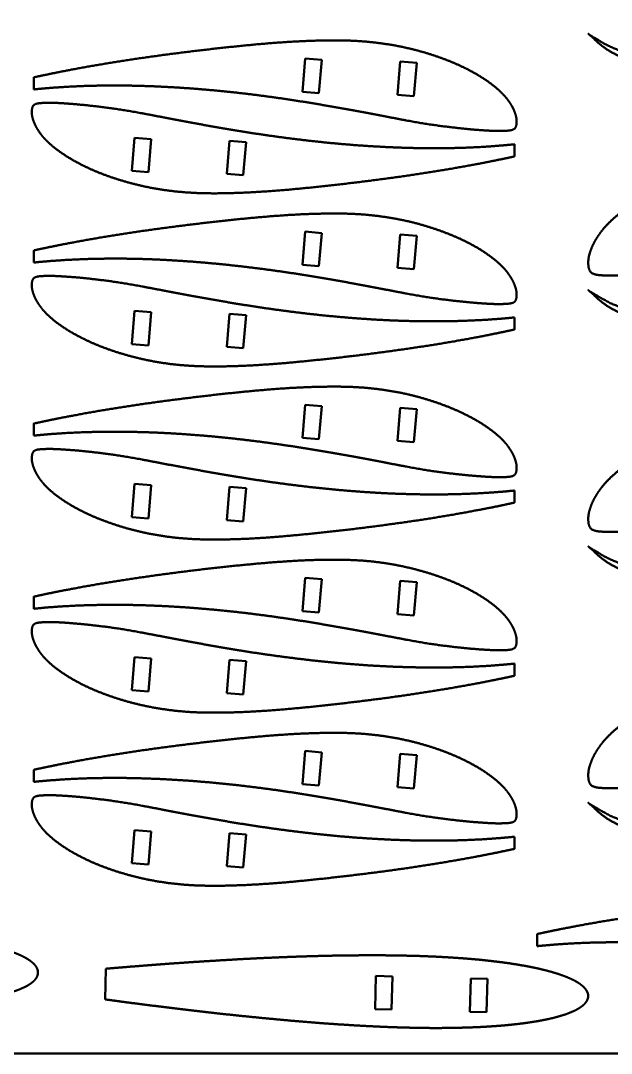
# Model space of a CAD drawing. Header units: inches. Extents: x -3.7 to 31.8, y -0.3 to 62.6.
# Drawn here: x 2.5 to 9.48, y 27.2 to 39.42 of the extents above; entities that cross this region are included whole.
import ezdxf

# ---------------------------------------------------------------- set-up
doc = ezdxf.new("R2010")
doc.units = ezdxf.units.IN
doc.header["$MEASUREMENT"] = 0
doc.layers.add('Visible (ISO)', color=7, linetype='Continuous', lineweight=50)

msp = doc.modelspace()

# ---------------------------------------------------------------- linework, layer by layer
at = {"layer": 'Visible (ISO)'}
for p, q in [((5.861, 38.967), (5.83, 38.575)), ((6.058, 38.951), (5.861, 38.967)), ((6.026, 38.559), (6.058, 38.951)), ((6.985, 38.932), (6.953, 38.54)), ((7.181, 38.916), (6.985, 38.932)), ((7.149, 38.524), (7.181, 38.916)), ((2.654, 38.602), (2.654, 38.745)), ((5.83, 38.575), (6.026, 38.559)), ((6.953, 38.54), (7.149, 38.524)), ((3.843, 38.031), (3.811, 37.639)), ((4.04, 38.015), (3.843, 38.031)), ((4.008, 37.623), (4.04, 38.015)), ((4.967, 37.996), (4.935, 37.604)), ((5.163, 37.98), (4.967, 37.996)), ((5.131, 37.588), (5.163, 37.98)), ((8.338, 37.953), (8.338, 37.81)), ((3.811, 37.639), (4.008, 37.623)), ((4.935, 37.604), (5.131, 37.588)), ((5.861, 36.92), (5.83, 36.527)), ((6.058, 36.904), (5.861, 36.92)), ((6.026, 36.511), (6.058, 36.904)), ((6.985, 36.885), (6.953, 36.493)), ((7.181, 36.869), (6.985, 36.885)), ((7.149, 36.477), (7.181, 36.869)), ((2.654, 36.555), (2.654, 36.698)), ((5.83, 36.527), (6.026, 36.511)), ((6.953, 36.493), (7.149, 36.477)), ((3.843, 35.984), (3.811, 35.591)), ((4.04, 35.968), (3.843, 35.984)), ((4.008, 35.575), (4.04, 35.968)), ((4.967, 35.949), (4.935, 35.557)), ((5.163, 35.933), (4.967, 35.949)), ((5.131, 35.541), (5.163, 35.933)), ((8.338, 35.906), (8.338, 35.763)), ((3.811, 35.591), (4.008, 35.575)), ((4.935, 35.557), (5.131, 35.541)), ((5.861, 34.873), (5.83, 34.48)), ((6.058, 34.857), (5.861, 34.873)), ((6.026, 34.464), (6.058, 34.857)), ((6.985, 34.838), (6.953, 34.445)), ((7.181, 34.822), (6.985, 34.838)), ((7.149, 34.429), (7.181, 34.822)), ((2.654, 34.508), (2.654, 34.651)), ((5.83, 34.48), (6.026, 34.464)), ((6.953, 34.445), (7.149, 34.429)), ((3.843, 33.937), (3.811, 33.544)), ((4.04, 33.921), (3.843, 33.937)), ((4.008, 33.528), (4.04, 33.921)), ((4.967, 33.902), (4.935, 33.509)), ((5.163, 33.886), (4.967, 33.902)), ((5.131, 33.494), (5.163, 33.886)), ((8.338, 33.858), (8.338, 33.715)), ((3.811, 33.544), (4.008, 33.528)), ((4.935, 33.509), (5.131, 33.494)), ((5.861, 32.825), (5.83, 32.433)), ((6.058, 32.809), (5.861, 32.825)), ((6.026, 32.417), (6.058, 32.809)), ((6.985, 32.791), (6.953, 32.398)), ((7.181, 32.775), (6.985, 32.791)), ((7.149, 32.382), (7.181, 32.775)), ((2.654, 32.46), (2.654, 32.604)), ((5.83, 32.433), (6.026, 32.417)), ((6.953, 32.398), (7.149, 32.382)), ((3.843, 31.889), (3.811, 31.497)), ((4.04, 31.873), (3.843, 31.889)), ((4.008, 31.481), (4.04, 31.873)), ((4.967, 31.855), (4.935, 31.462)), ((5.163, 31.839), (4.967, 31.855)), ((5.131, 31.446), (5.163, 31.839)), ((8.338, 31.811), (8.338, 31.668)), ((3.811, 31.497), (4.008, 31.481)), ((4.935, 31.462), (5.131, 31.446)), ((5.861, 30.778), (5.83, 30.386)), ((6.058, 30.762), (5.861, 30.778)), ((6.026, 30.37), (6.058, 30.762)), ((6.985, 30.743), (6.953, 30.351)), ((7.181, 30.727), (6.985, 30.743)), ((7.149, 30.335), (7.181, 30.727)), ((2.654, 30.413), (2.654, 30.556)), ((5.83, 30.386), (6.026, 30.37)), ((6.953, 30.351), (7.149, 30.335)), ((3.843, 29.842), (3.811, 29.45)), ((4.04, 29.826), (3.843, 29.842)), ((4.008, 29.434), (4.04, 29.826)), ((4.967, 29.807), (4.935, 29.415)), ((5.163, 29.791), (4.967, 29.807)), ((5.131, 29.399), (5.163, 29.791)), ((8.338, 29.764), (8.338, 29.621)), ((3.811, 29.45), (4.008, 29.434)), ((4.935, 29.415), (5.131, 29.399)), ((8.606, 28.47), (8.606, 28.613)), ((3.497, 27.84), (3.506, 28.203)), ((6.698, 28.117), (6.689, 27.724)), ((6.895, 28.112), (6.698, 28.117)), ((6.885, 27.719), (6.895, 28.112)), ((7.821, 28.089), (7.811, 27.695)), ((8.018, 28.084), (7.821, 28.089)), ((8.008, 27.69), (8.018, 28.084)), ((6.689, 27.724), (6.885, 27.719)), ((7.811, 27.695), (8.008, 27.69)), ((-3.674, 27.202), (31.759, 27.202))]:
    msp.add_line(p, q, dxfattribs=at)
for points, degree, knots in [([(9.209, 39.259), (9.209, 39.26), (9.22, 39.252), (9.279, 39.212), (9.28, 39.217), (9.464, 39.1), (9.546, 39.08), (9.804, 38.968), (10.022, 38.923), (10.337, 38.842), (10.66, 38.791), (11.033, 38.738), (11.427, 38.702), (11.849, 38.677), (12.289, 38.666), (12.743, 38.668), (13.206, 38.684), (13.674, 38.712), (14.14, 38.751), (14.601, 38.802), (15.052, 38.86), (15.489, 38.925), (15.909, 38.994), (16.307, 39.065), (16.682, 39.136), (17.031, 39.202), (17.353, 39.264), (17.647, 39.314), (17.917, 39.349), (18.162, 39.376), (18.379, 39.397), (18.568, 39.409), (18.725, 39.418), (18.857, 39.414), (18.958, 39.409), (19.037, 39.386), (19.05, 39.309), (19.056, 39.233), (19.036, 39.145), (19.002, 39.054), (18.947, 38.957), (18.874, 38.858), (18.779, 38.759), (18.663, 38.662), (18.528, 38.564), (18.373, 38.469), (18.201, 38.377), (18.01, 38.29), (17.803, 38.21), (17.579, 38.136), (17.341, 38.07), (17.089, 38.014), (16.823, 37.971), (16.543, 37.941), (16.249, 37.926), (15.94, 37.926), (15.617, 37.934), (15.282, 37.952), (14.937, 37.978), (14.583, 38.011), (14.223, 38.048), (13.859, 38.089), (13.495, 38.134), (13.134, 38.182), (12.778, 38.233), (12.429, 38.287), (12.09, 38.344), (11.763, 38.403), (11.449, 38.464), (11.151, 38.527), (10.87, 38.59), (10.609, 38.654), (10.367, 38.719), (10.149, 38.782), (9.951, 38.847), (9.782, 38.907), (9.628, 38.971), (9.514, 39.023), (9.401, 39.09), (9.354, 39.133), (9.265, 39.207), (9.26, 39.221), (9.218, 39.252), (9.209, 39.259), (9.209, 39.259)], 5, [-1, -1, -1, -1, -1, -1, -0.993452, -0.98756, -0.979253, -0.969034, -0.957285, -0.944279, -0.930259, -0.915409, -0.899867, -0.88375, -0.867165, -0.850213, -0.83299, -0.81559, -0.798102, -0.780614, -0.76321, -0.745973, -0.728985, -0.712325, -0.696073, -0.680307, -0.665097, -0.650486, -0.636501, -0.623172, -0.610538, -0.59865, -0.587609, -0.577556, -0.568651, -0.560737, -0.553486, -0.546561, -0.539588, -0.532169, -0.524204, -0.515739, -0.506781, -0.497336, -0.48741, -0.477009, -0.466145, -0.454854, -0.443167, -0.431115, -0.418729, -0.406034, -0.393048, -0.379774, -0.3662, -0.352315, -0.338113, -0.3236, -0.308799, -0.293754, -0.278514, -0.263136, -0.247678, -0.232202, -0.216768, -0.201431, -0.186243, -0.171254, -0.156512, -0.142066, -0.127966, -0.114263, -0.10101, -0.08826, -0.07607, -0.0645, -0.053614, -0.043466, -0.034068, -0.025421, -0.017617, -0.010963, -0.00602, 0, 0, 0, 0, 0, 0]), ([(2.654, 38.745), (2.658, 38.746), (2.703, 38.756), (2.793, 38.775), (2.929, 38.803), (3.115, 38.84), (3.351, 38.882), (3.595, 38.923), (3.846, 38.962), (4.103, 38.999), (4.363, 39.033), (4.625, 39.065), (4.886, 39.095), (5.146, 39.122), (5.401, 39.146), (5.649, 39.164), (5.89, 39.177), (6.123, 39.183), (6.346, 39.183), (6.557, 39.172), (6.758, 39.15), (6.95, 39.12), (7.132, 39.079), (7.303, 39.032), (7.464, 38.979), (7.613, 38.921), (7.751, 38.858), (7.875, 38.792), (7.986, 38.724), (8.084, 38.653), (8.167, 38.583), (8.236, 38.512), (8.288, 38.441), (8.328, 38.371), (8.352, 38.305), (8.367, 38.242), (8.362, 38.187), (8.353, 38.132), (8.296, 38.115), (8.223, 38.112), (8.128, 38.109), (8.015, 38.115), (7.879, 38.124), (7.723, 38.139), (7.546, 38.159), (7.352, 38.184), (7.14, 38.219), (6.909, 38.264), (6.657, 38.312), (6.387, 38.363), (6.1, 38.414), (5.798, 38.464), (5.484, 38.511), (5.159, 38.553), (4.827, 38.589), (4.491, 38.617), (4.155, 38.637), (3.821, 38.649), (3.494, 38.65), (3.193, 38.643), (2.962, 38.629), (2.798, 38.616), (2.697, 38.607), (2.654, 38.602)], 5, [-0.8731081, -0.8731081, -0.8731081, -0.8731081, -0.8731081, -0.8731081, -0.8720337, -0.8579336, -0.8434876, -0.8287458, -0.8137565, -0.798569, -0.7832324, -0.7677982, -0.7523222, -0.7368644, -0.7214857, -0.7062462, -0.6912006, -0.6763996, -0.6618868, -0.6476853, -0.6337996, -0.620226, -0.6069521, -0.5939656, -0.5812707, -0.5688847, -0.5568329, -0.545146, -0.5338546, -0.5229915, -0.5125896, -0.5026638, -0.4932193, -0.4842614, -0.4757956, -0.4678314, -0.4604119, -0.4534392, -0.4465144, -0.4392632, -0.4313488, -0.4224439, -0.4123913, -0.4013496, -0.3894624, -0.3768276, -0.3634991, -0.349514, -0.3349027, -0.3196928, -0.3039265, -0.2876747, -0.2710151, -0.2540272, -0.2367904, -0.2193863, -0.2018977, -0.18441, -0.1670099, -0.1497873, -0.1328351, -0.11625, -0.1042927, -0.1042927, -0.1042927, -0.1042927, -0.1042927, -0.1042927]), ([(8.338, 37.81), (8.335, 37.809), (8.29, 37.799), (8.2, 37.78), (8.064, 37.752), (7.877, 37.715), (7.642, 37.673), (7.398, 37.632), (7.147, 37.593), (6.89, 37.556), (6.63, 37.522), (6.368, 37.49), (6.106, 37.46), (5.847, 37.433), (5.592, 37.409), (5.343, 37.391), (5.102, 37.378), (4.87, 37.372), (4.647, 37.372), (4.436, 37.383), (4.234, 37.405), (4.043, 37.435), (3.861, 37.476), (3.689, 37.523), (3.529, 37.576), (3.379, 37.634), (3.242, 37.697), (3.118, 37.763), (3.006, 37.831), (2.909, 37.902), (2.825, 37.972), (2.757, 38.043), (2.705, 38.114), (2.665, 38.184), (2.641, 38.25), (2.626, 38.313), (2.631, 38.368), (2.64, 38.423), (2.697, 38.44), (2.77, 38.443), (2.864, 38.446), (2.978, 38.44), (3.114, 38.431), (3.27, 38.416), (3.446, 38.396), (3.64, 38.371), (3.852, 38.336), (4.084, 38.291), (4.336, 38.243), (4.606, 38.192), (4.892, 38.141), (5.194, 38.091), (5.509, 38.044), (5.834, 38.003), (6.166, 37.966), (6.502, 37.938), (6.838, 37.918), (7.172, 37.906), (7.499, 37.905), (7.8, 37.912), (8.031, 37.926), (8.195, 37.939), (8.296, 37.949), (8.338, 37.953)], 5, [-0.8731081, -0.8731081, -0.8731081, -0.8731081, -0.8731081, -0.8731081, -0.8720337, -0.8579336, -0.8434876, -0.8287458, -0.8137565, -0.798569, -0.7832324, -0.7677982, -0.7523222, -0.7368644, -0.7214857, -0.7062462, -0.6912006, -0.6763996, -0.6618868, -0.6476853, -0.6337996, -0.620226, -0.6069521, -0.5939656, -0.5812707, -0.5688847, -0.5568329, -0.545146, -0.5338546, -0.5229915, -0.5125896, -0.5026638, -0.4932193, -0.4842614, -0.4757956, -0.4678314, -0.4604119, -0.4534392, -0.4465144, -0.4392632, -0.4313488, -0.4224439, -0.4123913, -0.4013496, -0.3894624, -0.3768276, -0.3634991, -0.349514, -0.3349027, -0.3196928, -0.3039265, -0.2876747, -0.2710151, -0.2540272, -0.2367904, -0.2193863, -0.2018977, -0.18441, -0.1670099, -0.1497873, -0.1328351, -0.11625, -0.1042927, -0.1042927, -0.1042927, -0.1042927, -0.1042927, -0.1042927]), ([(19.053, 36.556), (19.053, 36.555), (19.041, 36.563), (18.982, 36.603), (18.982, 36.598), (18.798, 36.715), (18.716, 36.735), (18.457, 36.847), (18.24, 36.892), (17.925, 36.973), (17.602, 37.024), (17.228, 37.077), (16.834, 37.113), (16.412, 37.138), (15.973, 37.149), (15.518, 37.147), (15.055, 37.131), (14.588, 37.103), (14.121, 37.064), (13.661, 37.013), (13.209, 36.955), (12.772, 36.89), (12.353, 36.821), (11.954, 36.75), (11.579, 36.679), (11.23, 36.613), (10.908, 36.551), (10.614, 36.501), (10.344, 36.466), (10.1, 36.439), (9.883, 36.418), (9.694, 36.406), (9.536, 36.397), (9.405, 36.401), (9.304, 36.406), (9.224, 36.429), (9.211, 36.506), (9.205, 36.582), (9.226, 36.67), (9.26, 36.761), (9.315, 36.858), (9.387, 36.957), (9.482, 37.056), (9.598, 37.153), (9.733, 37.251), (9.888, 37.346), (10.061, 37.438), (10.251, 37.525), (10.459, 37.605), (10.682, 37.679), (10.921, 37.745), (11.172, 37.801), (11.439, 37.844), (11.718, 37.874), (12.012, 37.889), (12.322, 37.889), (12.645, 37.881), (12.979, 37.863), (13.325, 37.837), (13.679, 37.804), (14.039, 37.767), (14.402, 37.726), (14.766, 37.681), (15.127, 37.633), (15.484, 37.582), (15.832, 37.528), (16.171, 37.471), (16.499, 37.412), (16.812, 37.351), (17.11, 37.288), (17.391, 37.225), (17.653, 37.161), (17.894, 37.096), (18.112, 37.033), (18.31, 36.968), (18.479, 36.908), (18.633, 36.844), (18.747, 36.792), (18.86, 36.725), (18.908, 36.682), (18.997, 36.608), (19.002, 36.594), (19.043, 36.563), (19.053, 36.556), (19.053, 36.556)], 5, [-1, -1, -1, -1, -1, -1, -0.993452, -0.98756, -0.979253, -0.969034, -0.957285, -0.944279, -0.930259, -0.915409, -0.899867, -0.88375, -0.867165, -0.850213, -0.83299, -0.81559, -0.798102, -0.780614, -0.76321, -0.745973, -0.728985, -0.712325, -0.696073, -0.680307, -0.665097, -0.650486, -0.636501, -0.623172, -0.610538, -0.59865, -0.587609, -0.577556, -0.568651, -0.560737, -0.553486, -0.546561, -0.539588, -0.532169, -0.524204, -0.515739, -0.506781, -0.497336, -0.48741, -0.477009, -0.466145, -0.454854, -0.443167, -0.431115, -0.418729, -0.406034, -0.393048, -0.379774, -0.3662, -0.352315, -0.338113, -0.3236, -0.308799, -0.293754, -0.278514, -0.263136, -0.247678, -0.232202, -0.216768, -0.201431, -0.186243, -0.171254, -0.156512, -0.142066, -0.127966, -0.114263, -0.10101, -0.08826, -0.07607, -0.0645, -0.053614, -0.043466, -0.034068, -0.025421, -0.017617, -0.010963, -0.00602, 0, 0, 0, 0, 0, 0]), ([(2.654, 36.698), (2.658, 36.699), (2.703, 36.709), (2.793, 36.728), (2.929, 36.756), (3.115, 36.793), (3.351, 36.835), (3.595, 36.876), (3.846, 36.915), (4.103, 36.952), (4.363, 36.986), (4.625, 37.018), (4.886, 37.048), (5.146, 37.075), (5.401, 37.098), (5.649, 37.117), (5.89, 37.13), (6.123, 37.135), (6.346, 37.136), (6.557, 37.125), (6.758, 37.103), (6.95, 37.072), (7.132, 37.032), (7.303, 36.985), (7.464, 36.931), (7.613, 36.873), (7.751, 36.811), (7.875, 36.745), (7.986, 36.677), (8.084, 36.606), (8.167, 36.536), (8.236, 36.465), (8.288, 36.393), (8.328, 36.323), (8.352, 36.258), (8.367, 36.194), (8.362, 36.14), (8.353, 36.085), (8.296, 36.068), (8.223, 36.065), (8.128, 36.061), (8.015, 36.068), (7.879, 36.076), (7.723, 36.092), (7.546, 36.111), (7.352, 36.136), (7.14, 36.172), (6.909, 36.217), (6.657, 36.265), (6.387, 36.316), (6.1, 36.367), (5.798, 36.417), (5.484, 36.463), (5.159, 36.505), (4.827, 36.541), (4.491, 36.57), (4.155, 36.59), (3.821, 36.602), (3.494, 36.603), (3.193, 36.595), (2.962, 36.582), (2.798, 36.569), (2.697, 36.559), (2.654, 36.555)], 5, [-0.8731081, -0.8731081, -0.8731081, -0.8731081, -0.8731081, -0.8731081, -0.8720337, -0.8579336, -0.8434876, -0.8287458, -0.8137565, -0.798569, -0.7832324, -0.7677982, -0.7523222, -0.7368644, -0.7214857, -0.7062462, -0.6912006, -0.6763996, -0.6618868, -0.6476853, -0.6337996, -0.620226, -0.6069521, -0.5939656, -0.5812707, -0.5688847, -0.5568329, -0.545146, -0.5338546, -0.5229915, -0.5125896, -0.5026638, -0.4932193, -0.4842614, -0.4757956, -0.4678314, -0.4604119, -0.4534392, -0.4465144, -0.4392632, -0.4313488, -0.4224439, -0.4123913, -0.4013496, -0.3894624, -0.3768276, -0.3634991, -0.349514, -0.3349027, -0.3196928, -0.3039265, -0.2876747, -0.2710151, -0.2540272, -0.2367904, -0.2193863, -0.2018977, -0.18441, -0.1670099, -0.1497873, -0.1328351, -0.11625, -0.1042927, -0.1042927, -0.1042927, -0.1042927, -0.1042927, -0.1042927]), ([(8.338, 35.763), (8.335, 35.762), (8.29, 35.752), (8.2, 35.733), (8.064, 35.704), (7.877, 35.668), (7.642, 35.625), (7.398, 35.584), (7.147, 35.546), (6.89, 35.509), (6.63, 35.474), (6.368, 35.442), (6.106, 35.413), (5.847, 35.386), (5.592, 35.362), (5.343, 35.344), (5.102, 35.33), (4.87, 35.325), (4.647, 35.325), (4.436, 35.335), (4.234, 35.357), (4.043, 35.388), (3.861, 35.429), (3.689, 35.476), (3.529, 35.529), (3.379, 35.587), (3.242, 35.65), (3.118, 35.716), (3.006, 35.784), (2.909, 35.854), (2.825, 35.925), (2.757, 35.996), (2.705, 36.067), (2.665, 36.137), (2.641, 36.203), (2.626, 36.266), (2.631, 36.321), (2.64, 36.376), (2.697, 36.393), (2.77, 36.396), (2.864, 36.399), (2.978, 36.392), (3.114, 36.384), (3.27, 36.369), (3.446, 36.349), (3.64, 36.324), (3.852, 36.288), (4.084, 36.243), (4.336, 36.196), (4.606, 36.145), (4.892, 36.094), (5.194, 36.044), (5.509, 35.997), (5.834, 35.955), (6.166, 35.919), (6.502, 35.891), (6.838, 35.87), (7.172, 35.859), (7.499, 35.858), (7.8, 35.865), (8.031, 35.879), (8.195, 35.891), (8.296, 35.901), (8.338, 35.906)], 5, [-0.8731081, -0.8731081, -0.8731081, -0.8731081, -0.8731081, -0.8731081, -0.8720337, -0.8579336, -0.8434876, -0.8287458, -0.8137565, -0.798569, -0.7832324, -0.7677982, -0.7523222, -0.7368644, -0.7214857, -0.7062462, -0.6912006, -0.6763996, -0.6618868, -0.6476853, -0.6337996, -0.620226, -0.6069521, -0.5939656, -0.5812707, -0.5688847, -0.5568329, -0.545146, -0.5338546, -0.5229915, -0.5125896, -0.5026638, -0.4932193, -0.4842614, -0.4757956, -0.4678314, -0.4604119, -0.4534392, -0.4465144, -0.4392632, -0.4313488, -0.4224439, -0.4123913, -0.4013496, -0.3894624, -0.3768276, -0.3634991, -0.349514, -0.3349027, -0.3196928, -0.3039265, -0.2876747, -0.2710151, -0.2540272, -0.2367904, -0.2193863, -0.2018977, -0.18441, -0.1670099, -0.1497873, -0.1328351, -0.11625, -0.1042927, -0.1042927, -0.1042927, -0.1042927, -0.1042927, -0.1042927]), ([(9.209, 36.228), (9.209, 36.228), (9.22, 36.22), (9.279, 36.181), (9.28, 36.186), (9.464, 36.069), (9.546, 36.048), (9.804, 35.937), (10.022, 35.891), (10.337, 35.81), (10.66, 35.759), (11.033, 35.706), (11.427, 35.671), (11.849, 35.645), (12.289, 35.635), (12.743, 35.637), (13.206, 35.652), (13.674, 35.68), (14.14, 35.72), (14.601, 35.77), (15.052, 35.828), (15.489, 35.893), (15.909, 35.963), (16.307, 36.033), (16.682, 36.104), (17.031, 36.17), (17.353, 36.233), (17.647, 36.283), (17.917, 36.317), (18.162, 36.345), (18.379, 36.366), (18.568, 36.377), (18.725, 36.387), (18.857, 36.382), (18.958, 36.378), (19.037, 36.354), (19.05, 36.278), (19.056, 36.202), (19.036, 36.114), (19.002, 36.023), (18.947, 35.926), (18.874, 35.826), (18.779, 35.728), (18.663, 35.63), (18.528, 35.532), (18.373, 35.437), (18.201, 35.346), (18.01, 35.259), (17.803, 35.178), (17.579, 35.104), (17.341, 35.039), (17.089, 34.983), (16.823, 34.94), (16.543, 34.909), (16.249, 34.895), (15.94, 34.895), (15.617, 34.902), (15.282, 34.921), (14.937, 34.946), (14.583, 34.979), (14.223, 35.016), (13.859, 35.058), (13.495, 35.102), (13.134, 35.15), (12.778, 35.201), (12.429, 35.255), (12.09, 35.312), (11.763, 35.371), (11.449, 35.433), (11.151, 35.495), (10.87, 35.559), (10.609, 35.623), (10.367, 35.688), (10.149, 35.751), (9.951, 35.815), (9.782, 35.875), (9.628, 35.94), (9.514, 35.991), (9.401, 36.059), (9.354, 36.101), (9.265, 36.176), (9.26, 36.189), (9.218, 36.221), (9.209, 36.228), (9.209, 36.228)], 5, [-1, -1, -1, -1, -1, -1, -0.993452, -0.98756, -0.979253, -0.969034, -0.957285, -0.944279, -0.930259, -0.915409, -0.899867, -0.88375, -0.867165, -0.850213, -0.83299, -0.81559, -0.798102, -0.780614, -0.76321, -0.745973, -0.728985, -0.712325, -0.696073, -0.680307, -0.665097, -0.650486, -0.636501, -0.623172, -0.610538, -0.59865, -0.587609, -0.577556, -0.568651, -0.560737, -0.553486, -0.546561, -0.539588, -0.532169, -0.524204, -0.515739, -0.506781, -0.497336, -0.48741, -0.477009, -0.466145, -0.454854, -0.443167, -0.431115, -0.418729, -0.406034, -0.393048, -0.379774, -0.3662, -0.352315, -0.338113, -0.3236, -0.308799, -0.293754, -0.278514, -0.263136, -0.247678, -0.232202, -0.216768, -0.201431, -0.186243, -0.171254, -0.156512, -0.142066, -0.127966, -0.114263, -0.10101, -0.08826, -0.07607, -0.0645, -0.053614, -0.043466, -0.034068, -0.025421, -0.017617, -0.010963, -0.00602, 0, 0, 0, 0, 0, 0]), ([(2.654, 34.651), (2.658, 34.651), (2.703, 34.661), (2.793, 34.681), (2.929, 34.709), (3.115, 34.745), (3.351, 34.788), (3.595, 34.829), (3.846, 34.868), (4.103, 34.905), (4.363, 34.939), (4.625, 34.971), (4.886, 35.001), (5.146, 35.028), (5.401, 35.051), (5.649, 35.07), (5.89, 35.083), (6.123, 35.088), (6.346, 35.088), (6.557, 35.078), (6.758, 35.056), (6.95, 35.025), (7.132, 34.985), (7.303, 34.938), (7.464, 34.884), (7.613, 34.826), (7.751, 34.763), (7.875, 34.698), (7.986, 34.629), (8.084, 34.559), (8.167, 34.489), (8.236, 34.418), (8.288, 34.346), (8.328, 34.276), (8.352, 34.211), (8.367, 34.147), (8.362, 34.093), (8.353, 34.038), (8.296, 34.02), (8.223, 34.017), (8.128, 34.014), (8.015, 34.021), (7.879, 34.029), (7.723, 34.045), (7.546, 34.064), (7.352, 34.089), (7.14, 34.125), (6.909, 34.17), (6.657, 34.218), (6.387, 34.269), (6.1, 34.32), (5.798, 34.369), (5.484, 34.416), (5.159, 34.458), (4.827, 34.494), (4.491, 34.523), (4.155, 34.543), (3.821, 34.554), (3.494, 34.556), (3.193, 34.548), (2.962, 34.535), (2.798, 34.522), (2.697, 34.512), (2.654, 34.508)], 5, [-0.8731081, -0.8731081, -0.8731081, -0.8731081, -0.8731081, -0.8731081, -0.8720337, -0.8579336, -0.8434876, -0.8287458, -0.8137565, -0.798569, -0.7832324, -0.7677982, -0.7523222, -0.7368644, -0.7214857, -0.7062462, -0.6912006, -0.6763996, -0.6618868, -0.6476853, -0.6337996, -0.620226, -0.6069521, -0.5939656, -0.5812707, -0.5688847, -0.5568329, -0.545146, -0.5338546, -0.5229915, -0.5125896, -0.5026638, -0.4932193, -0.4842614, -0.4757956, -0.4678314, -0.4604119, -0.4534392, -0.4465144, -0.4392632, -0.4313488, -0.4224439, -0.4123913, -0.4013496, -0.3894624, -0.3768276, -0.3634991, -0.349514, -0.3349027, -0.3196928, -0.3039265, -0.2876747, -0.2710151, -0.2540272, -0.2367904, -0.2193863, -0.2018977, -0.18441, -0.1670099, -0.1497873, -0.1328351, -0.11625, -0.1042927, -0.1042927, -0.1042927, -0.1042927, -0.1042927, -0.1042927]), ([(19.053, 33.524), (19.053, 33.524), (19.041, 33.532), (18.982, 33.571), (18.982, 33.566), (18.798, 33.683), (18.716, 33.704), (18.457, 33.815), (18.24, 33.861), (17.925, 33.942), (17.602, 33.993), (17.228, 34.046), (16.834, 34.081), (16.412, 34.107), (15.973, 34.117), (15.518, 34.115), (15.055, 34.1), (14.588, 34.072), (14.121, 34.032), (13.661, 33.982), (13.209, 33.924), (12.772, 33.859), (12.353, 33.789), (11.954, 33.719), (11.579, 33.648), (11.23, 33.582), (10.908, 33.519), (10.614, 33.469), (10.344, 33.435), (10.1, 33.407), (9.883, 33.386), (9.694, 33.375), (9.536, 33.365), (9.405, 33.37), (9.304, 33.374), (9.224, 33.398), (9.211, 33.474), (9.205, 33.55), (9.226, 33.638), (9.26, 33.729), (9.315, 33.826), (9.387, 33.926), (9.482, 34.024), (9.598, 34.122), (9.733, 34.22), (9.888, 34.315), (10.061, 34.406), (10.251, 34.493), (10.459, 34.574), (10.682, 34.648), (10.921, 34.713), (11.172, 34.769), (11.439, 34.812), (11.718, 34.843), (12.012, 34.857), (12.322, 34.857), (12.645, 34.85), (12.979, 34.831), (13.325, 34.806), (13.679, 34.773), (14.039, 34.736), (14.402, 34.694), (14.766, 34.65), (15.127, 34.602), (15.484, 34.551), (15.832, 34.497), (16.171, 34.44), (16.499, 34.381), (16.812, 34.319), (17.11, 34.257), (17.391, 34.193), (17.653, 34.129), (17.894, 34.064), (18.112, 34.001), (18.31, 33.937), (18.479, 33.877), (18.633, 33.812), (18.747, 33.761), (18.86, 33.693), (18.908, 33.651), (18.997, 33.576), (19.002, 33.563), (19.043, 33.531), (19.053, 33.524), (19.053, 33.524)], 5, [-1, -1, -1, -1, -1, -1, -0.993452, -0.98756, -0.979253, -0.969034, -0.957285, -0.944279, -0.930259, -0.915409, -0.899867, -0.88375, -0.867165, -0.850213, -0.83299, -0.81559, -0.798102, -0.780614, -0.76321, -0.745973, -0.728985, -0.712325, -0.696073, -0.680307, -0.665097, -0.650486, -0.636501, -0.623172, -0.610538, -0.59865, -0.587609, -0.577556, -0.568651, -0.560737, -0.553486, -0.546561, -0.539588, -0.532169, -0.524204, -0.515739, -0.506781, -0.497336, -0.48741, -0.477009, -0.466145, -0.454854, -0.443167, -0.431115, -0.418729, -0.406034, -0.393048, -0.379774, -0.3662, -0.352315, -0.338113, -0.3236, -0.308799, -0.293754, -0.278514, -0.263136, -0.247678, -0.232202, -0.216768, -0.201431, -0.186243, -0.171254, -0.156512, -0.142066, -0.127966, -0.114263, -0.10101, -0.08826, -0.07607, -0.0645, -0.053614, -0.043466, -0.034068, -0.025421, -0.017617, -0.010963, -0.00602, 0, 0, 0, 0, 0, 0]), ([(8.338, 33.715), (8.335, 33.715), (8.29, 33.705), (8.2, 33.685), (8.064, 33.657), (7.877, 33.621), (7.642, 33.578), (7.398, 33.537), (7.147, 33.498), (6.89, 33.462), (6.63, 33.427), (6.368, 33.395), (6.106, 33.365), (5.847, 33.339), (5.592, 33.315), (5.343, 33.296), (5.102, 33.283), (4.87, 33.278), (4.647, 33.278), (4.436, 33.288), (4.234, 33.31), (4.043, 33.341), (3.861, 33.381), (3.689, 33.429), (3.529, 33.482), (3.379, 33.54), (3.242, 33.603), (3.118, 33.668), (3.006, 33.737), (2.909, 33.807), (2.825, 33.877), (2.757, 33.948), (2.705, 34.02), (2.665, 34.09), (2.641, 34.156), (2.626, 34.219), (2.631, 34.273), (2.64, 34.329), (2.697, 34.346), (2.77, 34.349), (2.864, 34.352), (2.978, 34.345), (3.114, 34.337), (3.27, 34.322), (3.446, 34.302), (3.64, 34.277), (3.852, 34.241), (4.084, 34.196), (4.336, 34.148), (4.606, 34.098), (4.892, 34.047), (5.194, 33.997), (5.509, 33.95), (5.834, 33.908), (6.166, 33.872), (6.502, 33.843), (6.838, 33.823), (7.172, 33.812), (7.499, 33.81), (7.8, 33.818), (8.031, 33.831), (8.195, 33.844), (8.296, 33.854), (8.338, 33.858)], 5, [-0.8731081, -0.8731081, -0.8731081, -0.8731081, -0.8731081, -0.8731081, -0.8720337, -0.8579336, -0.8434876, -0.8287458, -0.8137565, -0.798569, -0.7832324, -0.7677982, -0.7523222, -0.7368644, -0.7214857, -0.7062462, -0.6912006, -0.6763996, -0.6618868, -0.6476853, -0.6337996, -0.620226, -0.6069521, -0.5939656, -0.5812707, -0.5688847, -0.5568329, -0.545146, -0.5338546, -0.5229915, -0.5125896, -0.5026638, -0.4932193, -0.4842614, -0.4757956, -0.4678314, -0.4604119, -0.4534392, -0.4465144, -0.4392632, -0.4313488, -0.4224439, -0.4123913, -0.4013496, -0.3894624, -0.3768276, -0.3634991, -0.349514, -0.3349027, -0.3196928, -0.3039265, -0.2876747, -0.2710151, -0.2540272, -0.2367904, -0.2193863, -0.2018977, -0.18441, -0.1670099, -0.1497873, -0.1328351, -0.11625, -0.1042927, -0.1042927, -0.1042927, -0.1042927, -0.1042927, -0.1042927]), ([(9.209, 33.196), (9.209, 33.197), (9.22, 33.189), (9.279, 33.149), (9.28, 33.154), (9.464, 33.037), (9.546, 33.017), (9.804, 32.905), (10.022, 32.86), (10.337, 32.779), (10.66, 32.728), (11.033, 32.675), (11.427, 32.639), (11.849, 32.614), (12.289, 32.603), (12.743, 32.605), (13.206, 32.621), (13.674, 32.649), (14.14, 32.688), (14.601, 32.739), (15.052, 32.797), (15.489, 32.862), (15.909, 32.931), (16.307, 33.002), (16.682, 33.073), (17.031, 33.139), (17.353, 33.201), (17.647, 33.251), (17.917, 33.286), (18.162, 33.313), (18.379, 33.334), (18.568, 33.346), (18.725, 33.355), (18.857, 33.351), (18.958, 33.346), (19.037, 33.323), (19.05, 33.246), (19.056, 33.17), (19.036, 33.082), (19.002, 32.991), (18.947, 32.894), (18.874, 32.795), (18.779, 32.696), (18.663, 32.599), (18.528, 32.501), (18.373, 32.406), (18.201, 32.314), (18.01, 32.227), (17.803, 32.147), (17.579, 32.073), (17.341, 32.007), (17.089, 31.951), (16.823, 31.908), (16.543, 31.878), (16.249, 31.863), (15.94, 31.863), (15.617, 31.871), (15.282, 31.889), (14.937, 31.915), (14.583, 31.948), (14.223, 31.985), (13.859, 32.026), (13.495, 32.071), (13.134, 32.119), (12.778, 32.17), (12.429, 32.224), (12.09, 32.281), (11.763, 32.34), (11.449, 32.401), (11.151, 32.464), (10.87, 32.527), (10.609, 32.591), (10.367, 32.656), (10.149, 32.719), (9.951, 32.784), (9.782, 32.844), (9.628, 32.908), (9.514, 32.96), (9.401, 33.027), (9.354, 33.07), (9.265, 33.144), (9.26, 33.158), (9.218, 33.189), (9.209, 33.196), (9.209, 33.196)], 5, [-1, -1, -1, -1, -1, -1, -0.993452, -0.98756, -0.979253, -0.969034, -0.957285, -0.944279, -0.930259, -0.915409, -0.899867, -0.88375, -0.867165, -0.850213, -0.83299, -0.81559, -0.798102, -0.780614, -0.76321, -0.745973, -0.728985, -0.712325, -0.696073, -0.680307, -0.665097, -0.650486, -0.636501, -0.623172, -0.610538, -0.59865, -0.587609, -0.577556, -0.568651, -0.560737, -0.553486, -0.546561, -0.539588, -0.532169, -0.524204, -0.515739, -0.506781, -0.497336, -0.48741, -0.477009, -0.466145, -0.454854, -0.443167, -0.431115, -0.418729, -0.406034, -0.393048, -0.379774, -0.3662, -0.352315, -0.338113, -0.3236, -0.308799, -0.293754, -0.278514, -0.263136, -0.247678, -0.232202, -0.216768, -0.201431, -0.186243, -0.171254, -0.156512, -0.142066, -0.127966, -0.114263, -0.10101, -0.08826, -0.07607, -0.0645, -0.053614, -0.043466, -0.034068, -0.025421, -0.017617, -0.010963, -0.00602, 0, 0, 0, 0, 0, 0]), ([(2.654, 32.604), (2.658, 32.604), (2.703, 32.614), (2.793, 32.634), (2.929, 32.662), (3.115, 32.698), (3.351, 32.741), (3.595, 32.782), (3.846, 32.82), (4.103, 32.857), (4.363, 32.892), (4.625, 32.924), (4.886, 32.954), (5.146, 32.98), (5.401, 33.004), (5.649, 33.022), (5.89, 33.036), (6.123, 33.041), (6.346, 33.041), (6.557, 33.031), (6.758, 33.009), (6.95, 32.978), (7.132, 32.937), (7.303, 32.89), (7.464, 32.837), (7.613, 32.779), (7.751, 32.716), (7.875, 32.65), (7.986, 32.582), (8.084, 32.512), (8.167, 32.441), (8.236, 32.37), (8.288, 32.299), (8.328, 32.229), (8.352, 32.163), (8.367, 32.1), (8.362, 32.045), (8.353, 31.99), (8.296, 31.973), (8.223, 31.97), (8.128, 31.967), (8.015, 31.974), (7.879, 31.982), (7.723, 31.997), (7.546, 32.017), (7.352, 32.042), (7.14, 32.078), (6.909, 32.123), (6.657, 32.17), (6.387, 32.221), (6.1, 32.272), (5.798, 32.322), (5.484, 32.369), (5.159, 32.411), (4.827, 32.447), (4.491, 32.475), (4.155, 32.496), (3.821, 32.507), (3.494, 32.508), (3.193, 32.501), (2.962, 32.488), (2.798, 32.475), (2.697, 32.465), (2.654, 32.46)], 5, [-0.8731081, -0.8731081, -0.8731081, -0.8731081, -0.8731081, -0.8731081, -0.8720337, -0.8579336, -0.8434876, -0.8287458, -0.8137565, -0.798569, -0.7832324, -0.7677982, -0.7523222, -0.7368644, -0.7214857, -0.7062462, -0.6912006, -0.6763996, -0.6618868, -0.6476853, -0.6337996, -0.620226, -0.6069521, -0.5939656, -0.5812707, -0.5688847, -0.5568329, -0.545146, -0.5338546, -0.5229915, -0.5125896, -0.5026638, -0.4932193, -0.4842614, -0.4757956, -0.4678314, -0.4604119, -0.4534392, -0.4465144, -0.4392632, -0.4313488, -0.4224439, -0.4123913, -0.4013496, -0.3894624, -0.3768276, -0.3634991, -0.349514, -0.3349027, -0.3196928, -0.3039265, -0.2876747, -0.2710151, -0.2540272, -0.2367904, -0.2193863, -0.2018977, -0.18441, -0.1670099, -0.1497873, -0.1328351, -0.11625, -0.1042927, -0.1042927, -0.1042927, -0.1042927, -0.1042927, -0.1042927]), ([(8.338, 31.668), (8.335, 31.667), (8.29, 31.657), (8.2, 31.638), (8.064, 31.61), (7.877, 31.573), (7.642, 31.531), (7.398, 31.49), (7.147, 31.451), (6.89, 31.414), (6.63, 31.38), (6.368, 31.348), (6.106, 31.318), (5.847, 31.291), (5.592, 31.268), (5.343, 31.249), (5.102, 31.236), (4.87, 31.231), (4.647, 31.23), (4.436, 31.241), (4.234, 31.263), (4.043, 31.294), (3.861, 31.334), (3.689, 31.381), (3.529, 31.435), (3.379, 31.493), (3.242, 31.555), (3.118, 31.621), (3.006, 31.69), (2.909, 31.76), (2.825, 31.83), (2.757, 31.901), (2.705, 31.973), (2.665, 32.043), (2.641, 32.108), (2.626, 32.172), (2.631, 32.226), (2.64, 32.281), (2.697, 32.298), (2.77, 32.301), (2.864, 32.305), (2.978, 32.298), (3.114, 32.29), (3.27, 32.274), (3.446, 32.255), (3.64, 32.23), (3.852, 32.194), (4.084, 32.149), (4.336, 32.101), (4.606, 32.05), (4.892, 31.999), (5.194, 31.949), (5.509, 31.903), (5.834, 31.861), (6.166, 31.825), (6.502, 31.796), (6.838, 31.776), (7.172, 31.765), (7.499, 31.763), (7.8, 31.771), (8.031, 31.784), (8.195, 31.797), (8.296, 31.807), (8.338, 31.811)], 5, [-0.8731081, -0.8731081, -0.8731081, -0.8731081, -0.8731081, -0.8731081, -0.8720337, -0.8579336, -0.8434876, -0.8287458, -0.8137565, -0.798569, -0.7832324, -0.7677982, -0.7523222, -0.7368644, -0.7214857, -0.7062462, -0.6912006, -0.6763996, -0.6618868, -0.6476853, -0.6337996, -0.620226, -0.6069521, -0.5939656, -0.5812707, -0.5688847, -0.5568329, -0.545146, -0.5338546, -0.5229915, -0.5125896, -0.5026638, -0.4932193, -0.4842614, -0.4757956, -0.4678314, -0.4604119, -0.4534392, -0.4465144, -0.4392632, -0.4313488, -0.4224439, -0.4123913, -0.4013496, -0.3894624, -0.3768276, -0.3634991, -0.349514, -0.3349027, -0.3196928, -0.3039265, -0.2876747, -0.2710151, -0.2540272, -0.2367904, -0.2193863, -0.2018977, -0.18441, -0.1670099, -0.1497873, -0.1328351, -0.11625, -0.1042927, -0.1042927, -0.1042927, -0.1042927, -0.1042927, -0.1042927]), ([(19.053, 30.493), (19.053, 30.492), (19.041, 30.5), (18.982, 30.54), (18.982, 30.535), (18.798, 30.652), (18.716, 30.672), (18.457, 30.784), (18.24, 30.829), (17.925, 30.91), (17.602, 30.961), (17.228, 31.014), (16.834, 31.05), (16.412, 31.075), (15.973, 31.086), (15.518, 31.084), (15.055, 31.068), (14.588, 31.04), (14.121, 31.001), (13.661, 30.95), (13.209, 30.892), (12.772, 30.827), (12.353, 30.758), (11.954, 30.687), (11.579, 30.616), (11.23, 30.55), (10.908, 30.488), (10.614, 30.438), (10.344, 30.403), (10.1, 30.376), (9.883, 30.355), (9.694, 30.343), (9.536, 30.334), (9.405, 30.338), (9.304, 30.343), (9.224, 30.366), (9.211, 30.443), (9.205, 30.519), (9.226, 30.607), (9.26, 30.698), (9.315, 30.795), (9.387, 30.894), (9.482, 30.993), (9.598, 31.09), (9.733, 31.188), (9.888, 31.283), (10.061, 31.375), (10.251, 31.462), (10.459, 31.542), (10.682, 31.616), (10.921, 31.682), (11.172, 31.738), (11.439, 31.781), (11.718, 31.811), (12.012, 31.826), (12.322, 31.826), (12.645, 31.818), (12.979, 31.8), (13.325, 31.774), (13.679, 31.741), (14.039, 31.704), (14.402, 31.663), (14.766, 31.618), (15.127, 31.57), (15.484, 31.519), (15.832, 31.465), (16.171, 31.408), (16.499, 31.349), (16.812, 31.288), (17.11, 31.225), (17.391, 31.162), (17.653, 31.098), (17.894, 31.033), (18.112, 30.97), (18.31, 30.905), (18.479, 30.845), (18.633, 30.781), (18.747, 30.729), (18.86, 30.662), (18.908, 30.619), (18.997, 30.545), (19.002, 30.531), (19.043, 30.5), (19.053, 30.493), (19.053, 30.493)], 5, [-1, -1, -1, -1, -1, -1, -0.993452, -0.98756, -0.979253, -0.969034, -0.957285, -0.944279, -0.930259, -0.915409, -0.899867, -0.88375, -0.867165, -0.850213, -0.83299, -0.81559, -0.798102, -0.780614, -0.76321, -0.745973, -0.728985, -0.712325, -0.696073, -0.680307, -0.665097, -0.650486, -0.636501, -0.623172, -0.610538, -0.59865, -0.587609, -0.577556, -0.568651, -0.560737, -0.553486, -0.546561, -0.539588, -0.532169, -0.524204, -0.515739, -0.506781, -0.497336, -0.48741, -0.477009, -0.466145, -0.454854, -0.443167, -0.431115, -0.418729, -0.406034, -0.393048, -0.379774, -0.3662, -0.352315, -0.338113, -0.3236, -0.308799, -0.293754, -0.278514, -0.263136, -0.247678, -0.232202, -0.216768, -0.201431, -0.186243, -0.171254, -0.156512, -0.142066, -0.127966, -0.114263, -0.10101, -0.08826, -0.07607, -0.0645, -0.053614, -0.043466, -0.034068, -0.025421, -0.017617, -0.010963, -0.00602, 0, 0, 0, 0, 0, 0]), ([(2.654, 30.556), (2.658, 30.557), (2.703, 30.567), (2.793, 30.586), (2.929, 30.614), (3.115, 30.651), (3.351, 30.693), (3.595, 30.734), (3.846, 30.773), (4.103, 30.81), (4.363, 30.844), (4.625, 30.876), (4.886, 30.906), (5.146, 30.933), (5.401, 30.957), (5.649, 30.975), (5.89, 30.988), (6.123, 30.994), (6.346, 30.994), (6.557, 30.983), (6.758, 30.961), (6.95, 30.931), (7.132, 30.89), (7.303, 30.843), (7.464, 30.79), (7.613, 30.732), (7.751, 30.669), (7.875, 30.603), (7.986, 30.535), (8.084, 30.464), (8.167, 30.394), (8.236, 30.323), (8.288, 30.252), (8.328, 30.182), (8.352, 30.116), (8.367, 30.053), (8.362, 29.998), (8.353, 29.943), (8.296, 29.926), (8.223, 29.923), (8.128, 29.92), (8.015, 29.926), (7.879, 29.935), (7.723, 29.95), (7.546, 29.97), (7.352, 29.995), (7.14, 30.03), (6.909, 30.075), (6.657, 30.123), (6.387, 30.174), (6.1, 30.225), (5.798, 30.275), (5.484, 30.322), (5.159, 30.364), (4.827, 30.4), (4.491, 30.428), (4.155, 30.448), (3.821, 30.46), (3.494, 30.461), (3.193, 30.454), (2.962, 30.44), (2.798, 30.427), (2.697, 30.418), (2.654, 30.413)], 5, [-0.8731081, -0.8731081, -0.8731081, -0.8731081, -0.8731081, -0.8731081, -0.8720337, -0.8579336, -0.8434876, -0.8287458, -0.8137565, -0.798569, -0.7832324, -0.7677982, -0.7523222, -0.7368644, -0.7214857, -0.7062462, -0.6912006, -0.6763996, -0.6618868, -0.6476853, -0.6337996, -0.620226, -0.6069521, -0.5939656, -0.5812707, -0.5688847, -0.5568329, -0.545146, -0.5338546, -0.5229915, -0.5125896, -0.5026638, -0.4932193, -0.4842614, -0.4757956, -0.4678314, -0.4604119, -0.4534392, -0.4465144, -0.4392632, -0.4313488, -0.4224439, -0.4123913, -0.4013496, -0.3894624, -0.3768276, -0.3634991, -0.349514, -0.3349027, -0.3196928, -0.3039265, -0.2876747, -0.2710151, -0.2540272, -0.2367904, -0.2193863, -0.2018977, -0.18441, -0.1670099, -0.1497873, -0.1328351, -0.11625, -0.1042927, -0.1042927, -0.1042927, -0.1042927, -0.1042927, -0.1042927]), ([(9.209, 30.165), (9.209, 30.165), (9.22, 30.157), (9.279, 30.118), (9.28, 30.123), (9.464, 30.006), (9.546, 29.985), (9.804, 29.874), (10.022, 29.828), (10.337, 29.747), (10.66, 29.696), (11.033, 29.643), (11.427, 29.608), (11.849, 29.582), (12.289, 29.572), (12.743, 29.574), (13.206, 29.589), (13.674, 29.617), (14.14, 29.657), (14.601, 29.707), (15.052, 29.765), (15.489, 29.83), (15.909, 29.9), (16.307, 29.97), (16.682, 30.041), (17.031, 30.107), (17.353, 30.17), (17.647, 30.22), (17.917, 30.254), (18.162, 30.282), (18.379, 30.303), (18.568, 30.314), (18.725, 30.324), (18.857, 30.319), (18.958, 30.315), (19.037, 30.291), (19.05, 30.215), (19.056, 30.139), (19.036, 30.051), (19.002, 29.96), (18.947, 29.863), (18.874, 29.763), (18.779, 29.665), (18.663, 29.567), (18.528, 29.469), (18.373, 29.374), (18.201, 29.283), (18.01, 29.196), (17.803, 29.115), (17.579, 29.041), (17.341, 28.976), (17.089, 28.92), (16.823, 28.877), (16.543, 28.846), (16.249, 28.832), (15.94, 28.832), (15.617, 28.839), (15.282, 28.858), (14.937, 28.883), (14.583, 28.916), (14.223, 28.953), (13.859, 28.995), (13.495, 29.039), (13.134, 29.087), (12.778, 29.138), (12.429, 29.192), (12.09, 29.249), (11.763, 29.308), (11.449, 29.37), (11.151, 29.432), (10.87, 29.496), (10.609, 29.56), (10.367, 29.625), (10.149, 29.688), (9.951, 29.752), (9.782, 29.812), (9.628, 29.877), (9.514, 29.928), (9.401, 29.996), (9.354, 30.038), (9.265, 30.113), (9.26, 30.126), (9.218, 30.158), (9.209, 30.165), (9.209, 30.165)], 5, [-1, -1, -1, -1, -1, -1, -0.993452, -0.98756, -0.979253, -0.969034, -0.957285, -0.944279, -0.930259, -0.915409, -0.899867, -0.88375, -0.867165, -0.850213, -0.83299, -0.81559, -0.798102, -0.780614, -0.76321, -0.745973, -0.728985, -0.712325, -0.696073, -0.680307, -0.665097, -0.650486, -0.636501, -0.623172, -0.610538, -0.59865, -0.587609, -0.577556, -0.568651, -0.560737, -0.553486, -0.546561, -0.539588, -0.532169, -0.524204, -0.515739, -0.506781, -0.497336, -0.48741, -0.477009, -0.466145, -0.454854, -0.443167, -0.431115, -0.418729, -0.406034, -0.393048, -0.379774, -0.3662, -0.352315, -0.338113, -0.3236, -0.308799, -0.293754, -0.278514, -0.263136, -0.247678, -0.232202, -0.216768, -0.201431, -0.186243, -0.171254, -0.156512, -0.142066, -0.127966, -0.114263, -0.10101, -0.08826, -0.07607, -0.0645, -0.053614, -0.043466, -0.034068, -0.025421, -0.017617, -0.010963, -0.00602, 0, 0, 0, 0, 0, 0]), ([(8.338, 29.621), (8.335, 29.62), (8.29, 29.61), (8.2, 29.591), (8.064, 29.563), (7.877, 29.526), (7.642, 29.484), (7.398, 29.443), (7.147, 29.404), (6.89, 29.367), (6.63, 29.333), (6.368, 29.301), (6.106, 29.271), (5.847, 29.244), (5.592, 29.22), (5.343, 29.202), (5.102, 29.189), (4.87, 29.183), (4.647, 29.183), (4.436, 29.194), (4.234, 29.216), (4.043, 29.246), (3.861, 29.287), (3.689, 29.334), (3.529, 29.387), (3.379, 29.445), (3.242, 29.508), (3.118, 29.574), (3.006, 29.642), (2.909, 29.713), (2.825, 29.783), (2.757, 29.854), (2.705, 29.925), (2.665, 29.995), (2.641, 30.061), (2.626, 30.124), (2.631, 30.179), (2.64, 30.234), (2.697, 30.251), (2.77, 30.254), (2.864, 30.257), (2.978, 30.251), (3.114, 30.242), (3.27, 30.227), (3.446, 30.207), (3.64, 30.182), (3.852, 30.147), (4.084, 30.102), (4.336, 30.054), (4.606, 30.003), (4.892, 29.952), (5.194, 29.902), (5.509, 29.856), (5.834, 29.814), (6.166, 29.777), (6.502, 29.749), (6.838, 29.729), (7.172, 29.717), (7.499, 29.716), (7.8, 29.723), (8.031, 29.737), (8.195, 29.75), (8.296, 29.76), (8.338, 29.764)], 5, [-0.8731081, -0.8731081, -0.8731081, -0.8731081, -0.8731081, -0.8731081, -0.8720337, -0.8579336, -0.8434876, -0.8287458, -0.8137565, -0.798569, -0.7832324, -0.7677982, -0.7523222, -0.7368644, -0.7214857, -0.7062462, -0.6912006, -0.6763996, -0.6618868, -0.6476853, -0.6337996, -0.620226, -0.6069521, -0.5939656, -0.5812707, -0.5688847, -0.5568329, -0.545146, -0.5338546, -0.5229915, -0.5125896, -0.5026638, -0.4932193, -0.4842614, -0.4757956, -0.4678314, -0.4604119, -0.4534392, -0.4465144, -0.4392632, -0.4313488, -0.4224439, -0.4123913, -0.4013496, -0.3894624, -0.3768276, -0.3634991, -0.349514, -0.3349027, -0.3196928, -0.3039265, -0.2876747, -0.2710151, -0.2540272, -0.2367904, -0.2193863, -0.2018977, -0.18441, -0.1670099, -0.1497873, -0.1328351, -0.11625, -0.1042927, -0.1042927, -0.1042927, -0.1042927, -0.1042927, -0.1042927]), ([(8.606, 28.613), (8.609, 28.614), (8.655, 28.624), (8.745, 28.643), (8.881, 28.671), (9.067, 28.708), (9.303, 28.75), (9.547, 28.791), (9.798, 28.83), (10.055, 28.867), (10.315, 28.901), (10.577, 28.933), (10.838, 28.963), (11.098, 28.99), (11.352, 29.013), (11.601, 29.032), (11.842, 29.045), (12.075, 29.05), (12.297, 29.051), (12.509, 29.04), (12.71, 29.018), (12.902, 28.987), (13.083, 28.947), (13.255, 28.9), (13.416, 28.846), (13.565, 28.788), (13.702, 28.726), (13.827, 28.66), (13.938, 28.591), (14.036, 28.521), (14.119, 28.451), (14.188, 28.38), (14.24, 28.308), (14.279, 28.238), (14.304, 28.173), (14.318, 28.109), (14.314, 28.055), (14.305, 28), (14.248, 27.983), (14.175, 27.98), (14.08, 27.976), (13.967, 27.983), (13.831, 27.991), (13.675, 28.007), (13.498, 28.026), (13.304, 28.051), (13.092, 28.087), (12.861, 28.132), (12.609, 28.18), (12.339, 28.231), (12.052, 28.282), (11.75, 28.331), (11.436, 28.378), (11.111, 28.42), (10.779, 28.456), (10.443, 28.485), (10.107, 28.505), (9.773, 28.516), (9.446, 28.518), (9.145, 28.51), (8.914, 28.497), (8.75, 28.484), (8.649, 28.474), (8.606, 28.47)], 5, [-0.8731081, -0.8731081, -0.8731081, -0.8731081, -0.8731081, -0.8731081, -0.8720337, -0.8579336, -0.8434876, -0.8287458, -0.8137565, -0.798569, -0.7832324, -0.7677982, -0.7523222, -0.7368644, -0.7214857, -0.7062462, -0.6912006, -0.6763996, -0.6618868, -0.6476853, -0.6337996, -0.620226, -0.6069521, -0.5939656, -0.5812707, -0.5688847, -0.5568329, -0.545146, -0.5338546, -0.5229915, -0.5125896, -0.5026638, -0.4932193, -0.4842614, -0.4757956, -0.4678314, -0.4604119, -0.4534392, -0.4465144, -0.4392632, -0.4313488, -0.4224439, -0.4123913, -0.4013496, -0.3894624, -0.3768276, -0.3634991, -0.349514, -0.3349027, -0.3196928, -0.3039265, -0.2876747, -0.2710151, -0.2540272, -0.2367904, -0.2193863, -0.2018977, -0.18441, -0.1670099, -0.1497873, -0.1328351, -0.11625, -0.1042927, -0.1042927, -0.1042927, -0.1042927, -0.1042927, -0.1042927]), ([(-3, 28.48), (-2.979, 28.482), (-2.923, 28.487), (-2.831, 28.495), (-2.701, 28.505), (-2.553, 28.517), (-2.401, 28.529), (-2.246, 28.54), (-2.087, 28.551), (-1.925, 28.562), (-1.761, 28.573), (-1.595, 28.583), (-1.427, 28.592), (-1.257, 28.601), (-1.087, 28.609), (-0.916, 28.616), (-0.744, 28.623), (-0.573, 28.628), (-0.403, 28.633), (-0.234, 28.636), (-0.066, 28.639), (0.1, 28.64), (0.264, 28.639), (0.426, 28.638), (0.584, 28.634), (0.739, 28.63), (0.891, 28.624), (1.038, 28.616), (1.181, 28.607), (1.319, 28.596), (1.452, 28.584), (1.58, 28.57), (1.702, 28.554), (1.818, 28.538), (1.928, 28.519), (2.031, 28.5), (2.128, 28.479), (2.218, 28.457), (2.301, 28.434), (2.376, 28.41), (2.444, 28.385), (2.504, 28.359), (2.557, 28.332), (2.601, 28.305), (2.638, 28.277), (2.667, 28.248), (2.688, 28.218), (2.701, 28.187), (2.705, 28.155), (2.699, 28.124), (2.685, 28.094), (2.663, 28.065), (2.632, 28.038), (2.594, 28.011), (2.548, 27.986), (2.494, 27.962), (2.433, 27.939), (2.363, 27.918), (2.287, 27.897), (2.203, 27.879), (2.112, 27.861), (2.015, 27.845), (1.911, 27.831), (1.8, 27.818), (1.683, 27.807), (1.56, 27.798), (1.432, 27.791), (1.298, 27.785), (1.16, 27.781), (1.017, 27.779), (0.869, 27.779), (0.718, 27.78), (0.563, 27.783), (0.404, 27.788), (0.243, 27.795), (0.079, 27.803), (-0.086, 27.812), (-0.254, 27.823), (-0.423, 27.835), (-0.593, 27.848), (-0.764, 27.862), (-0.934, 27.877), (-1.105, 27.893), (-1.275, 27.91), (-1.443, 27.927), (-1.611, 27.945), (-1.777, 27.963), (-1.94, 27.982), (-2.101, 28.001), (-2.259, 28.02), (-2.414, 28.039), (-2.565, 28.058), (-2.712, 28.077), (-2.841, 28.095), (-2.932, 28.107), (-2.988, 28.115), (-3.009, 28.117)], 4, [0.1162186, 0.1162186, 0.1162186, 0.1162186, 0.1162186, 0.1216716, 0.1306685, 0.1398079, 0.1490772, 0.1584637, 0.1679549, 0.1775388, 0.1872032, 0.1969361, 0.2067257, 0.2165603, 0.226428, 0.2363173, 0.2462166, 0.2561142, 0.2659987, 0.2758584, 0.2856819, 0.2954577, 0.3051742, 0.3148198, 0.3243831, 0.3338524, 0.343216, 0.3524623, 0.3615794, 0.3705553, 0.3793781, 0.3880354, 0.3965147, 0.4048035, 0.4128887, 0.420757, 0.4283948, 0.4357882, 0.4429226, 0.4497836, 0.4563564, 0.4626268, 0.4685814, 0.47421, 0.4795081, 0.4844828, 0.4891614, 0.4936018, 0.4978859, 0.5021141, 0.5063982, 0.5108386, 0.5155172, 0.5204919, 0.52579, 0.5314186, 0.5373732, 0.5436436, 0.5502164, 0.5570774, 0.5642118, 0.5716052, 0.579243, 0.5871113, 0.5951965, 0.6034853, 0.6119646, 0.6206219, 0.6294447, 0.6384206, 0.6475377, 0.656784, 0.6661476, 0.6756169, 0.6851802, 0.6948258, 0.7045423, 0.7143181, 0.7241416, 0.7340013, 0.7438858, 0.7537834, 0.7636827, 0.773572, 0.7834397, 0.7932743, 0.8030639, 0.8127968, 0.8224612, 0.8320451, 0.8415363, 0.8509228, 0.8601921, 0.8693315, 0.8783284, 0.8837814, 0.8837814, 0.8837814, 0.8837814, 0.8837814]), ([(3.506, 28.203), (3.527, 28.205), (3.583, 28.21), (3.675, 28.217), (3.805, 28.228), (3.953, 28.24), (4.105, 28.251), (4.26, 28.263), (4.419, 28.274), (4.581, 28.285), (4.745, 28.295), (4.911, 28.305), (5.079, 28.315), (5.249, 28.324), (5.419, 28.332), (5.59, 28.339), (5.762, 28.346), (5.933, 28.351), (6.103, 28.356), (6.272, 28.359), (6.44, 28.361), (6.607, 28.362), (6.77, 28.362), (6.932, 28.36), (7.09, 28.357), (7.245, 28.353), (7.397, 28.346), (7.544, 28.339), (7.687, 28.329), (7.825, 28.319), (7.958, 28.306), (8.086, 28.292), (8.208, 28.277), (8.324, 28.26), (8.434, 28.242), (8.537, 28.223), (8.634, 28.202), (8.724, 28.18), (8.807, 28.157), (8.882, 28.132), (8.95, 28.107), (9.01, 28.082), (9.063, 28.055), (9.107, 28.027), (9.144, 27.999), (9.173, 27.97), (9.194, 27.94), (9.207, 27.91), (9.211, 27.878), (9.205, 27.847), (9.191, 27.817), (9.169, 27.788), (9.138, 27.76), (9.1, 27.734), (9.054, 27.709), (9, 27.685), (8.939, 27.662), (8.87, 27.641), (8.793, 27.62), (8.709, 27.601), (8.619, 27.584), (8.521, 27.568), (8.417, 27.554), (8.306, 27.541), (8.189, 27.53), (8.066, 27.521), (7.938, 27.513), (7.805, 27.508), (7.666, 27.504), (7.523, 27.502), (7.375, 27.501), (7.224, 27.503), (7.069, 27.506), (6.91, 27.511), (6.749, 27.517), (6.585, 27.525), (6.42, 27.535), (6.252, 27.545), (6.083, 27.557), (5.913, 27.57), (5.742, 27.584), (5.572, 27.6), (5.401, 27.616), (5.231, 27.632), (5.063, 27.65), (4.895, 27.667), (4.729, 27.686), (4.566, 27.705), (4.405, 27.724), (4.247, 27.743), (4.092, 27.762), (3.941, 27.781), (3.794, 27.8), (3.665, 27.817), (3.574, 27.83), (3.518, 27.837), (3.497, 27.84)], 4, [0.1162186, 0.1162186, 0.1162186, 0.1162186, 0.1162186, 0.1216716, 0.1306685, 0.1398079, 0.1490772, 0.1584637, 0.1679549, 0.1775388, 0.1872032, 0.1969361, 0.2067257, 0.2165603, 0.226428, 0.2363173, 0.2462166, 0.2561142, 0.2659987, 0.2758584, 0.2856819, 0.2954577, 0.3051742, 0.3148198, 0.3243831, 0.3338524, 0.343216, 0.3524623, 0.3615794, 0.3705553, 0.3793781, 0.3880354, 0.3965147, 0.4048035, 0.4128887, 0.420757, 0.4283948, 0.4357882, 0.4429226, 0.4497836, 0.4563564, 0.4626268, 0.4685814, 0.47421, 0.4795081, 0.4844828, 0.4891614, 0.4936018, 0.4978859, 0.5021141, 0.5063982, 0.5108386, 0.5155172, 0.5204919, 0.52579, 0.5314186, 0.5373732, 0.5436436, 0.5502164, 0.5570774, 0.5642118, 0.5716052, 0.579243, 0.5871113, 0.5951965, 0.6034853, 0.6119646, 0.6206219, 0.6294447, 0.6384206, 0.6475377, 0.656784, 0.6661476, 0.6756169, 0.6851802, 0.6948258, 0.7045423, 0.7143181, 0.7241416, 0.7340013, 0.7438858, 0.7537834, 0.7636827, 0.773572, 0.7834397, 0.7932743, 0.8030639, 0.8127968, 0.8224612, 0.8320451, 0.8415363, 0.8509228, 0.8601921, 0.8693315, 0.8783284, 0.8837814, 0.8837814, 0.8837814, 0.8837814, 0.8837814])]:
    msp.add_open_spline(points, degree=degree, knots=knots, dxfattribs=at)

doc.saveas('drawing.dxf')
